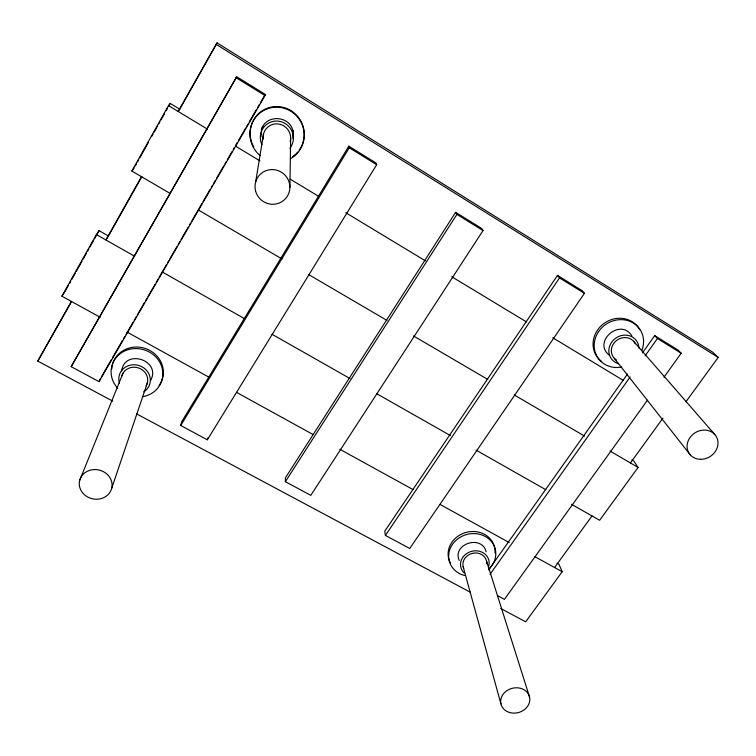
<?xml version="1.0" encoding="UTF-8"?>
<svg xmlns="http://www.w3.org/2000/svg" width="756" height="756" viewBox="0 0 756 756"><rect width="100%" height="100%" fill="white"/><g stroke="black" fill="none" stroke-linecap="round" stroke-linejoin="round"><path stroke-width="1.13" d="M292.969 138.395L293.035 131.289M293.413 135.23L292.912 130.23M285.371 481.695L285.428 477.801L455.632 212.332L481.553 228.378L483.027 230.552L310.801 495.35L285.371 481.695L456.917 214.392L455.632 212.332M289.888 187.422L290.663 138.187M121.678 370.912C124.589 348.28 161.604 360.234 150.671 380.4M261.529 129.361L261.103 136.467M255.622 182.101L263.542 133.84M207.342 439.794L376.668 164.714L376.006 163.012L348.818 146.173L181.582 421.942L180.731 425.505L207.342 439.794L207.664 437.97M264.997 95.577L265.224 94.396L236.666 76.706L71.168 366.669L99.045 381.638L264.997 95.577L236.193 77.755L236.666 76.706M111.68 488.367A16.49 14.751 12.4 0 0 90.833 470.024A16.49 14.751 12.4 0 0 84.502 494.783A16.49 14.751 12.4 0 0 111.68 488.367L147.373 382.876M79.635 480.523L122.973 373.266M261.935 128.378L262.757 126.422M261.396 130.089C265.016 114.137 289.85 115.205 292.912 130.958M99.045 381.638L100.529 378.35M100.255 317.322L61.897 296.201L96.371 234.558L99.074 230.665L108.458 236.004L141.854 176.611M169.996 193.375L131.875 171.054L168.475 105.613L170.242 103.43L179.767 109.185L217.057 42.875L712.776 352.23L718.2 357.427L685.853 401.842M65.025 291.523L68.427 285.437M69.571 283.415L70.705 281.383M71.839 279.351L75.241 273.266M76.375 271.243L82.054 261.094M83.188 259.062L86.59 252.976M87.724 250.954L88.858 248.922M89.992 246.891L93.394 240.805M94.528 238.783L99.074 230.665M135.277 165.942L136.42 163.891M137.564 161.841L138.717 159.79M139.86 157.739L148.459 142.374M151.899 136.222L153.043 134.171M154.196 132.12L157.635 125.978M158.779 123.927L159.922 121.877M161.075 119.826L164.515 113.674M166.226 110.603L167.378 108.552M168.522 106.501L170.242 103.43M112.701 401.105L37.8 361.075L71.347 301.398M141.476 176.677L105.887 239.964L108.458 236.004M217.057 42.875L178.142 111.453L179.767 109.185M71.489 301.757L37.8 361.075M71.168 366.669L236.193 77.755M101.71 376.308L111.189 359.96M112.379 357.919L122.453 340.559M123.634 338.518L124.816 336.467M126.006 334.426L133.113 322.169M134.294 320.128L136.071 317.066M137.261 315.025L144.368 302.769M145.558 300.718L146.74 298.677M147.921 296.635L155.037 284.379M156.218 282.338L157.995 279.276M159.176 277.225L166.292 264.969M167.473 262.927L168.654 260.886M169.845 258.845L176.951 246.588M178.142 244.547L179.919 241.476M181.1 239.435L188.206 227.178M189.397 225.137L190.578 223.096M191.759 221.054L201.833 203.685M203.024 201.644L210.13 189.387M211.311 187.346L212.502 185.305M213.683 183.264L215.46 180.193M216.651 178.151L223.757 165.895M224.938 163.854L226.129 161.812M227.31 159.771L232.054 151.597M233.235 149.556L234.417 147.514M235.607 145.464L237.384 142.402M238.565 140.361L245.672 128.104M246.862 126.063L248.044 124.022M249.234 121.971L256.341 109.714M257.522 107.673L259.299 104.611M260.489 102.57L265.224 94.396M180.731 425.505L349.263 147.751L348.818 146.173M61.897 296.201L64.402 292.459M557.484 275.411L384.747 531.222L385.409 535.418L409.733 548.487L584.426 293.328L582.215 290.72L557.484 275.411L559.516 277.915L584.426 293.328M385.409 535.418L559.516 277.915M488.669 569.882L627.489 374.031M642.458 352.901L654.705 335.626L678.321 350.255L681.203 353.241L664.014 377.187M490.03 574.314L630.098 377.017M645.123 355.849L657.427 338.518L654.705 335.626M647.505 400.16L504.441 599.338L497.344 595.53M554.573 567.529L591.995 515.942M630.419 462.965L662.974 418.087M557.04 563.154L558.92 564.184L562.18 571.716L525.694 621.819L500.727 608.476M631.912 459.913L633.802 461.018L638.092 467.454L599.631 520.279L571.479 504.29M131.875 171.054L134.124 167.993M136.628 413.891L470.563 592.354M127.102 332.111L208.675 377.036M236.552 392.383L312.965 434.464M339.803 449.253L413.116 489.623M439.964 504.403L509.147 542.506M534.955 556.718L562.18 571.716M96.371 234.558L134.606 256.265M162.294 271.99L244.339 318.56M272.028 334.284L349.971 378.529M376.63 393.668L450.472 435.588M476.11 450.151L545.841 489.737M198.516 210.073L282.045 258.987M308.533 274.494L386.968 320.412M413.447 335.919L487.809 379.465M514.297 394.972L584.577 436.117M610.045 451.03L638.092 467.454M168.475 105.613L207.427 129.144M235.692 146.229L259.932 160.867M290.228 179.172L318.493 196.248M345.766 212.719L425.534 260.915M451.786 276.772L526.507 321.914M552.768 337.771L623.445 380.476M349.263 147.751L376.668 164.714M456.917 214.392L483.027 230.552M657.427 338.518L681.203 353.241M215.942 44.217L718.2 357.427M609.572 355.443C591.816 341.901 620.629 317.246 631.912 335.966M633.594 341.249L714.779 434.492M614.165 358.155L690.379 454.989M459.213 560.442C451.908 543.857 481.941 534.275 486.108 551.767M486.543 561.009L529.578 697.098A14.723 12.512 -15 0 1 510.413 712.719A14.723 12.512 -15 0 1 505.726 691.551A14.723 12.512 -15 0 1 529.578 697.098M463.126 566.603L500.926 703.912M618.54 363.674A15.47 14.099 -34.7 0 1 609.223 347.552A15.47 14.099 -34.7 0 1 625.401 335.106A15.47 14.099 -34.7 0 1 638.886 348.025M601.719 361.519A25.298 23.115 -35 0 1 602.513 324.617A25.298 23.115 -35 0 1 639.699 329.72M621.801 367.01A25.392 23.19 -35 0 1 594.207 344.566A25.392 23.19 -35 0 1 623.917 319.807A25.392 23.19 -35 0 1 641.92 350.245M616.546 360.111A12.89 11.746 -34.7 0 1 615.942 340.975A12.89 11.746 -34.7 0 1 635.305 343.8M464.118 572.953A14.449 12.843 -15.4 0 1 463.579 556.331A14.449 12.843 -15.4 0 1 481.666 552.012A14.449 12.843 -15.4 0 1 488.414 567.151M450.661 563.551A23.653 21.102 -15.4 0 1 466.868 532.224A23.653 21.102 -15.4 0 1 495.019 552.948M464.855 575.581A23.738 21.159 -15.4 0 1 451.323 546.201A23.738 21.159 -15.4 0 1 486.354 537.119A23.738 21.159 -15.4 0 1 488.556 569.438M463.721 568.37A12.039 10.707 -15.4 0 1 472.944 553.222A12.039 10.707 -15.4 0 1 486.751 563.806M261.982 144.793A16.812 16.443 55.8 0 1 267.416 123.833A16.812 16.443 55.8 0 1 288.896 126.526A16.812 16.443 55.8 0 1 289.898 148.299M253.751 147.004A27.471 26.857 57 0 1 260.461 112.03A27.471 26.857 57 0 1 295.87 114.515A27.471 26.857 57 0 1 299.14 150.198M297.684 152.041A27.471 26.857 57 0 1 296.087 153.733M295.237 154.517A27.471 26.857 57 0 1 292.459 156.662M260.149 155.632A27.585 26.97 56.8 0 1 258.202 114.515A27.585 26.97 56.8 0 1 298.837 118.626A27.585 26.97 56.8 0 1 290.465 158.703M263.173 139.255A14.005 13.702 55.8 0 1 277.849 123.908A14.005 13.702 55.8 0 1 290.153 141.769M111.812 368.956A25.95 23.994 16.8 0 1 145.624 348.601A25.95 23.994 16.8 0 1 159.081 385.409M117.766 388.282A26.054 24.079 16.7 0 1 123.247 351.72A26.054 24.079 16.7 0 1 161.009 364.761A26.054 24.079 16.7 0 1 142.27 396.749M119.476 383.197A15.876 14.647 16.3 0 1 128.359 365.696A15.876 14.647 16.3 0 1 148.337 372.85A15.876 14.647 16.3 0 1 143.716 391.873M121.763 376.223A13.23 12.2 16.3 0 1 139.227 368.219A13.23 12.2 16.3 0 1 146.144 385.815M700.576 459.317A15.989 14.062 -31.8 0 0 716.82 437.554A15.989 14.062 -31.8 0 0 690.228 437.242A15.989 14.062 -31.8 0 0 700.576 459.317M255.585 190.966A17.558 17.218 37.1 0 0 284.691 199.508A17.558 17.218 37.1 0 0 277.102 170.298A17.558 17.218 37.1 0 0 255.585 190.966"/></g></svg>
